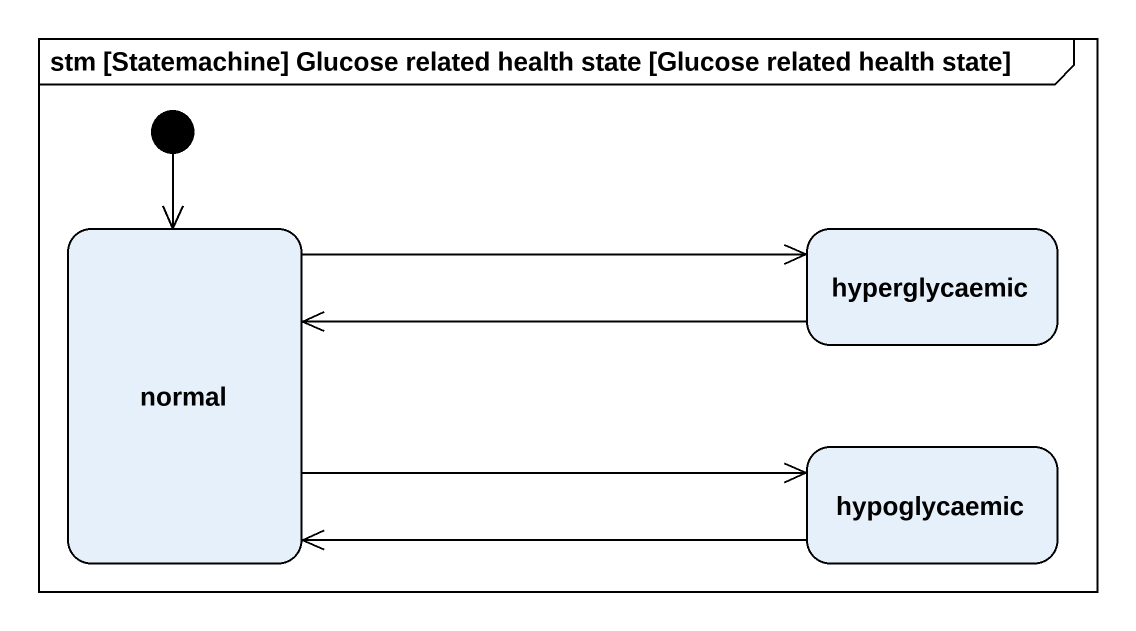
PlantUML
@startuml
mainframe stm [Statemachine] Glucose related health state [Glucose related health state]
hide empty description
state normal
state hyperglycaemic
state hypoglycaemic
[*] --> normal
normal -right-> hyperglycaemic
normal -right-> hypoglycaemic
hyperglycaemic -left-> normal
hypoglycaemic -left-> normal
@enduml
